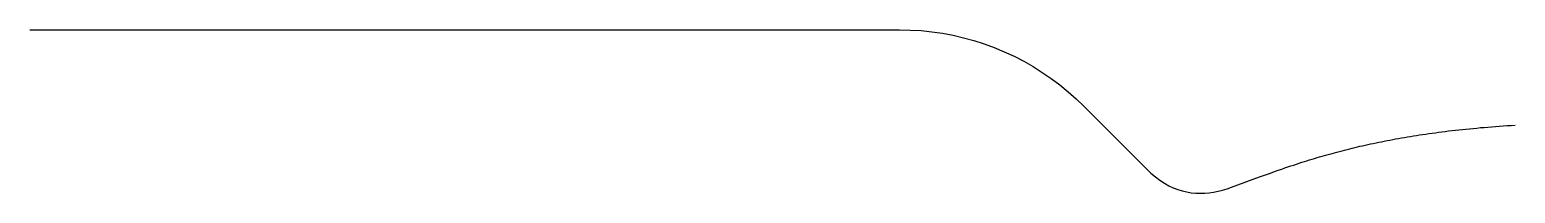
# Model space of a CAD drawing. Header units: metres. Extents: x -135 to 36, y 6 to 25.
import ezdxf

# ---------------------------------------------------------------- set-up
doc = ezdxf.new("R2010")
doc.units = ezdxf.units.M

msp = doc.modelspace()

# ---------------------------------------------------------------- linework, layer by layer
at = {"layer": 'NOZZLE_CONTOUR'}
msp.add_lwpolyline([(-134.94, 25), (-34.94, 25), (-34.94, 25), (-33.7, 24.97), (-32.46, 24.9), (-31.23, 24.77), (-30, 24.59), (-28.78, 24.36), (-27.58, 24.08), (-26.38, 23.75), (-25.2, 23.37), (-24.04, 22.95), (-22.89, 22.47), (-21.76, 21.95), (-20.66, 21.38), (-19.58, 20.77), (-18.53, 20.11), (-17.51, 19.42), (-16.51, 18.67), (-15.55, 17.89), (-14.62, 17.07), (-13.73, 16.21), (-13.73, 16.21), (-6.55, 9.04), (-6.55, 9.04), (-6.04, 8.55), (-5.52, 8.11), (-5.01, 7.73), (-4.49, 7.39), (-3.98, 7.1), (-3.46, 6.86), (-2.95, 6.66), (-2.43, 6.5), (-1.91, 6.38), (-1.4, 6.29), (-0.88, 6.24), (-0.37, 6.23), (0.15, 6.25), (0.66, 6.29), (1.18, 6.37), (1.69, 6.47), (2.21, 6.59), (2.72, 6.74), (3.24, 6.91), (3.24, 6.91), (6.46, 8.1), (7.16, 8.35), (7.71, 8.55), (8.18, 8.72), (8.61, 8.87), (9, 9.01), (9.37, 9.13), (9.72, 9.25), (10.05, 9.37), (10.38, 9.47), (10.69, 9.58), (11, 9.68), (11.31, 9.78), (11.61, 9.87), (11.91, 9.97), (12.2, 10.06), (12.49, 10.15), (12.78, 10.23), (13.07, 10.32), (13.36, 10.4), (13.64, 10.49), (13.93, 10.57), (14.21, 10.65), (14.5, 10.73), (14.79, 10.81), (15.07, 10.88), (15.36, 10.96), (15.65, 11.04), (15.94, 11.11), (16.23, 11.19), (16.52, 11.26), (16.82, 11.33), (17.11, 11.4), (17.41, 11.48), (17.71, 11.55), (18, 11.62), (18.31, 11.68), (18.61, 11.75), (18.92, 11.82), (19.22, 11.89), (19.53, 11.95), (19.85, 12.02), (20.16, 12.08), (20.48, 12.15), (20.8, 12.21), (21.12, 12.28), (21.44, 12.34), (21.77, 12.4), (22.1, 12.46), (22.44, 12.52), (22.77, 12.58), (23.11, 12.64), (23.45, 12.7), (23.8, 12.75), (24.15, 12.81), (24.5, 12.87), (24.85, 12.92), (25.21, 12.97), (25.57, 13.03), (25.93, 13.08), (26.3, 13.13), (26.67, 13.18), (27.05, 13.23), (27.43, 13.28), (27.81, 13.33), (28.2, 13.38), (28.59, 13.42), (28.98, 13.47), (29.38, 13.51), (29.78, 13.56), (30.19, 13.6), (30.6, 13.64), (31.01, 13.68), (31.43, 13.72), (31.85, 13.76), (32.28, 13.79), (32.71, 13.83), (33.15, 13.86), (33.59, 13.9), (34.03, 13.93), (34.48, 13.96), (34.94, 13.99), (35.4, 14.01), (35.86, 14.04)], dxfattribs=at)

doc.saveas('drawing.dxf')
